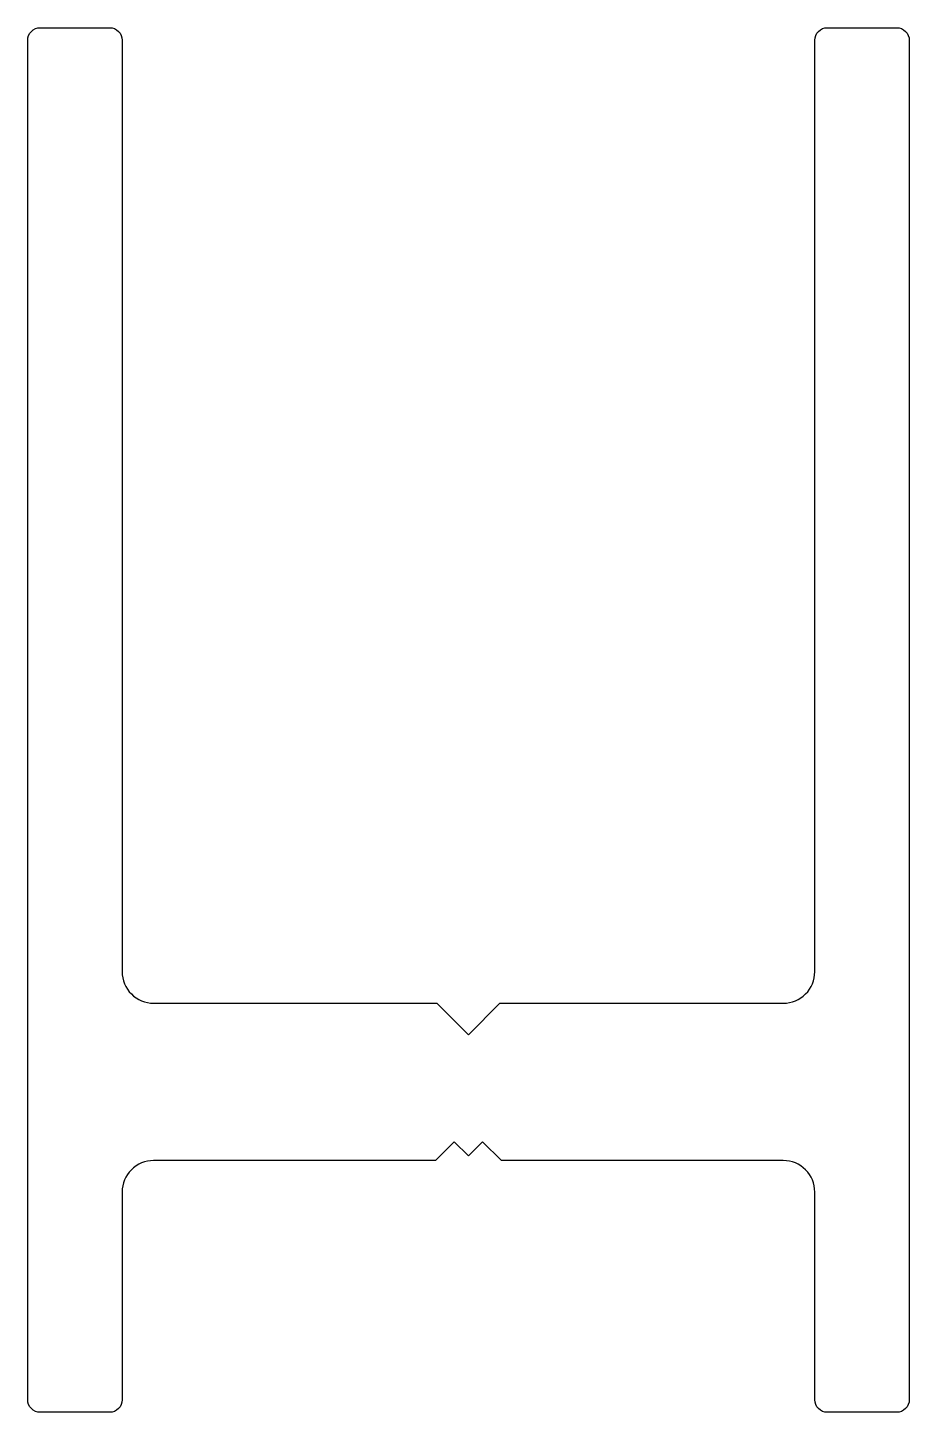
# Model space of a CAD drawing. Extents: x 558.6 to 572.6, y 654.8 to 676.8.
import ezdxf

# ---------------------------------------------------------------- set-up
doc = ezdxf.new("R2010")
doc.units = 0
doc.layers.add('MAß1', color=5, linetype='CONTINUOUS')

msp = doc.modelspace()

# ---------------------------------------------------------------- linework, layer by layer
at = {"layer": 'MAß1', "color": 0}
msp.add_lwpolyline([(558.619, 654.96), (558.619, 676.56, -0.414214), (558.819, 676.76), (559.919, 676.76, -0.414214), (560.119, 676.56), (560.119, 661.76, 0.414214), (560.619, 661.26), (565.119, 661.26), (565.619, 660.76), (566.119, 661.26), (570.619, 661.26, 0.414214), (571.119, 661.76), (571.119, 676.56, -0.414214), (571.319, 676.76), (572.419, 676.76, -0.414214), (572.619, 676.56), (572.619, 654.96, -0.414214), (572.419, 654.76), (571.319, 654.76, -0.414214), (571.119, 654.96), (571.119, 658.26, 0.414214), (570.619, 658.76), (566.144, 658.76), (565.844, 659.06), (565.619, 658.835), (565.394, 659.06), (565.094, 658.76), (560.619, 658.76, 0.414214), (560.119, 658.26), (560.119, 654.96, -0.414214), (559.919, 654.76), (558.819, 654.76, -0.414214)], format="xyb", close=True, dxfattribs=at)

doc.saveas('drawing.dxf')
